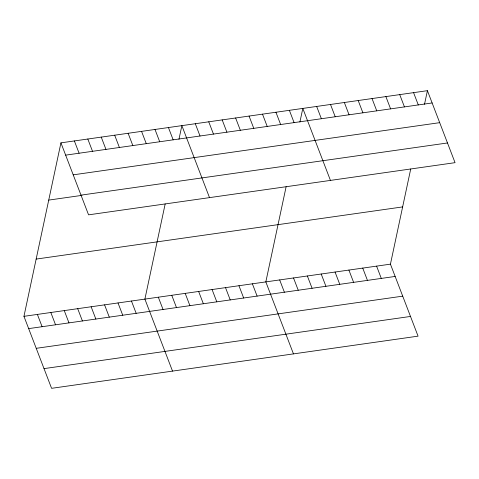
<?xml version="1.0" encoding="UTF-8"?>
<svg xmlns="http://www.w3.org/2000/svg" width="479" height="479" viewBox="0 0 479 479"><rect width="100%" height="100%" fill="white"/><g stroke="black" fill="none" stroke-linecap="round" stroke-linejoin="round"><path stroke-width="0.72" d="M410.719 168.991L390.433 264.157L418.065 336.15L51.582 388.325L23.95 316.332L60.935 142.85L427.418 90.675L455.05 162.668L88.567 214.843L60.935 142.85M165.177 203.946L144.892 299.118L172.524 371.105M178.966 139.263L181.87 125.63L209.509 197.623M286.119 186.732L265.827 281.897L293.465 353.891M299.908 122.043L302.812 108.416L330.444 180.403M424.508 104.302L427.418 90.675M65.647 155.136L432.13 102.961M73.209 174.841L439.692 122.666M81.005 195.139L447.488 142.964M48.726 200.102L81.969 195.366M36.153 259.085L402.635 206.91M23.95 316.332L390.433 264.157M28.668 328.618L395.151 276.443M36.23 348.323L402.713 296.148M44.02 368.62L410.503 316.445M413.569 92.645L418.287 104.931M399.726 94.614L404.444 106.901M385.882 96.584L390.595 108.877M372.033 98.56L376.751 110.847M358.19 100.53L362.908 112.816M344.347 102.5L349.059 114.786M330.498 104.47L335.216 116.756M316.655 106.44L321.373 118.726M376.59 266.126L381.302 278.413M362.741 268.102L367.459 280.389M289.376 110.326L294.088 122.612M348.898 270.072L353.616 282.359M275.934 112.242L280.652 124.528M335.055 272.042L339.767 284.328M262.498 114.152L267.216 126.438M321.205 274.012L325.924 286.298M249.062 116.068L253.774 128.354M307.362 275.982L312.08 288.268M235.62 117.978L240.338 130.264M293.519 277.958L298.237 290.244M222.184 119.894L226.902 132.18M279.676 279.928L284.388 292.214M208.748 121.804L213.46 134.09M195.306 123.72L200.024 136.006M252.391 283.813L257.109 296.1M238.955 285.724L243.667 298.01M168.434 127.546L173.153 139.832M225.513 287.639L230.231 299.926M154.998 129.456L159.711 141.742M212.077 289.55L216.795 301.836M141.556 131.372L146.275 143.658M198.641 291.466L203.359 303.752M128.121 133.282L132.839 145.568M185.205 293.376L189.918 305.662M114.685 135.198L119.397 147.484M171.763 295.292L176.482 307.578M101.243 137.108L105.961 149.394M158.327 297.202L163.046 309.488M87.807 139.024L92.525 151.31M74.371 140.934L79.089 153.22M131.45 301.028L136.168 313.314M118.014 302.944L122.732 315.23M104.578 304.854L109.29 317.14M91.136 306.77L95.854 319.056M77.7 308.68L82.418 320.966M64.264 310.596L68.982 322.882M50.828 312.506L55.54 324.792M37.386 314.422L42.104 326.708"/></g></svg>
